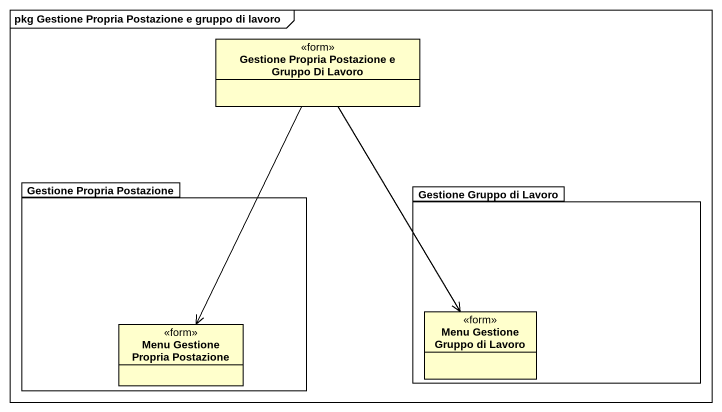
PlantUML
@startuml
mainframe pkg Gestione Propria Postazione e gruppo di lavoro
hide circle
hide empty members
class "Gestione Propria Postazione e Gruppo Di Lavoro" as Gestione_Propria_Postazione <<form>>
package "Gestione Propria Postazione" as Gestione_Propria_Postazione_2 {
  class "Menu Gestione Propria Postazione" as Menu_Gestione_Propria <<form>>
}
package "Gestione Gruppo di Lavoro" as Gestione_Gruppo_di_Lavoro {
  class "Menu Gestione Gruppo di Lavoro" as Menu_Gestione_Gruppo_di <<form>>
}
Gestione_Propria_Postazione --> Menu_Gestione_Gruppo_di
Gestione_Propria_Postazione --> Menu_Gestione_Propria
@enduml
